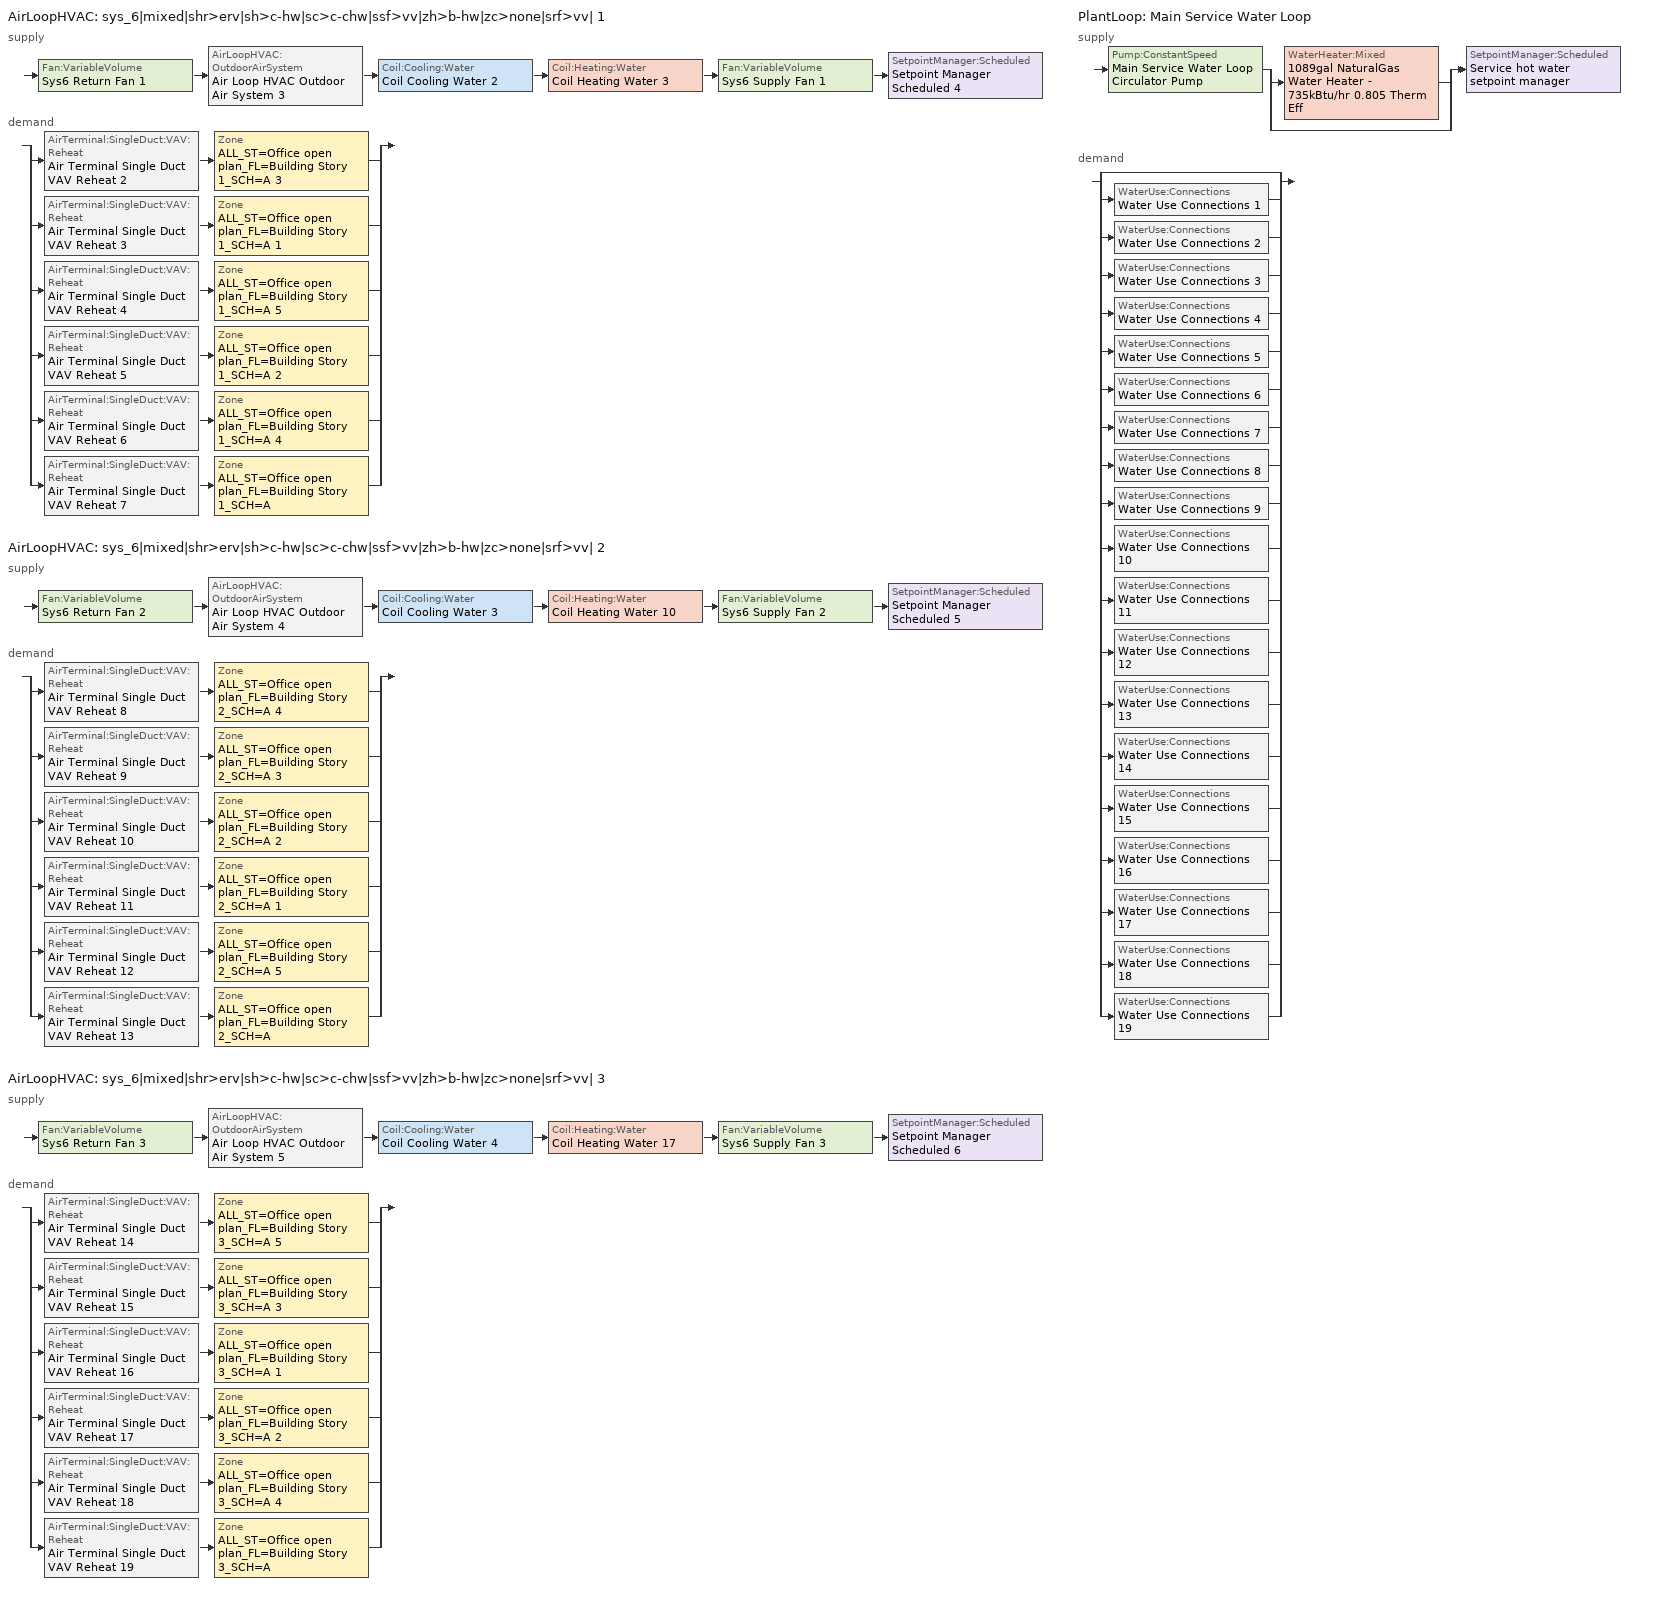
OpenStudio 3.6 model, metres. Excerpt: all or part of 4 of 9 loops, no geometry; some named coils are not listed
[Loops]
AirLoopHVAC 'sys_6|mixed|shr>erv|sh>c-hw|sc>c-chw|ssf>vv|zh>b-hw|zc>none|srf>vv| 1'
 supply: Fan:VariableVolume 'Sys6 Return Fan 1' > AirLoopHVAC:OutdoorAirSystem 'Air Loop HVAC Outdoor Air System 3' > Coil:Cooling:Water 'Coil Cooling Water 2' > Coil:Heating:Water 'Coil Heating Water 3' > Fan:VariableVolume 'Sys6 Supply Fan 1' > SetpointManager:Scheduled 'Setpoint Manager Scheduled 4'
 demand: split
  | AirTerminal:SingleDuct:VAV:Reheat 'Air Terminal Single Duct VAV Reheat 2' > Zone 'ALL_ST=Office open plan_FL=Building Story 1_SCH=A 3'
  | AirTerminal:SingleDuct:VAV:Reheat 'Air Terminal Single Duct VAV Reheat 3' > Zone 'ALL_ST=Office open plan_FL=Building Story 1_SCH=A 1'
  | AirTerminal:SingleDuct:VAV:Reheat 'Air Terminal Single Duct VAV Reheat 4' > Zone 'ALL_ST=Office open plan_FL=Building Story 1_SCH=A 5'
  | AirTerminal:SingleDuct:VAV:Reheat 'Air Terminal Single Duct VAV Reheat 5' > Zone 'ALL_ST=Office open plan_FL=Building Story 1_SCH=A 2'
  | AirTerminal:SingleDuct:VAV:Reheat 'Air Terminal Single Duct VAV Reheat 6' > Zone 'ALL_ST=Office open plan_FL=Building Story 1_SCH=A 4'
  | AirTerminal:SingleDuct:VAV:Reheat 'Air Terminal Single Duct VAV Reheat 7' > Zone 'ALL_ST=Office open plan_FL=Building Story 1_SCH=A'
AirLoopHVAC 'sys_6|mixed|shr>erv|sh>c-hw|sc>c-chw|ssf>vv|zh>b-hw|zc>none|srf>vv| 2'
 supply: Fan:VariableVolume 'Sys6 Return Fan 2' > AirLoopHVAC:OutdoorAirSystem 'Air Loop HVAC Outdoor Air System 4' > Coil:Cooling:Water 'Coil Cooling Water 3' > Coil:Heating:Water 'Coil Heating Water 10' > Fan:VariableVolume 'Sys6 Supply Fan 2' > SetpointManager:Scheduled 'Setpoint Manager Scheduled 5'
 demand: split
  | AirTerminal:SingleDuct:VAV:Reheat 'Air Terminal Single Duct VAV Reheat 8' > Zone 'ALL_ST=Office open plan_FL=Building Story 2_SCH=A 4'
  | AirTerminal:SingleDuct:VAV:Reheat 'Air Terminal Single Duct VAV Reheat 9' > Zone 'ALL_ST=Office open plan_FL=Building Story 2_SCH=A 3'
  | AirTerminal:SingleDuct:VAV:Reheat 'Air Terminal Single Duct VAV Reheat 10' > Zone 'ALL_ST=Office open plan_FL=Building Story 2_SCH=A 2'
  | AirTerminal:SingleDuct:VAV:Reheat 'Air Terminal Single Duct VAV Reheat 11' > Zone 'ALL_ST=Office open plan_FL=Building Story 2_SCH=A 1'
  | AirTerminal:SingleDuct:VAV:Reheat 'Air Terminal Single Duct VAV Reheat 12' > Zone 'ALL_ST=Office open plan_FL=Building Story 2_SCH=A 5'
  | AirTerminal:SingleDuct:VAV:Reheat 'Air Terminal Single Duct VAV Reheat 13' > Zone 'ALL_ST=Office open plan_FL=Building Story 2_SCH=A'
AirLoopHVAC 'sys_6|mixed|shr>erv|sh>c-hw|sc>c-chw|ssf>vv|zh>b-hw|zc>none|srf>vv| 3'
 supply: Fan:VariableVolume 'Sys6 Return Fan 3' > AirLoopHVAC:OutdoorAirSystem 'Air Loop HVAC Outdoor Air System 5' > Coil:Cooling:Water 'Coil Cooling Water 4' > Coil:Heating:Water 'Coil Heating Water 17' > Fan:VariableVolume 'Sys6 Supply Fan 3' > SetpointManager:Scheduled 'Setpoint Manager Scheduled 6'
 demand: split
  | AirTerminal:SingleDuct:VAV:Reheat 'Air Terminal Single Duct VAV Reheat 14' > Zone 'ALL_ST=Office open plan_FL=Building Story 3_SCH=A 5'
  | AirTerminal:SingleDuct:VAV:Reheat 'Air Terminal Single Duct VAV Reheat 15' > Zone 'ALL_ST=Office open plan_FL=Building Story 3_SCH=A 3'
  | AirTerminal:SingleDuct:VAV:Reheat 'Air Terminal Single Duct VAV Reheat 16' > Zone 'ALL_ST=Office open plan_FL=Building Story 3_SCH=A 1'
  | AirTerminal:SingleDuct:VAV:Reheat 'Air Terminal Single Duct VAV Reheat 17' > Zone 'ALL_ST=Office open plan_FL=Building Story 3_SCH=A 2'
  | AirTerminal:SingleDuct:VAV:Reheat 'Air Terminal Single Duct VAV Reheat 18' > Zone 'ALL_ST=Office open plan_FL=Building Story 3_SCH=A 4'
  | AirTerminal:SingleDuct:VAV:Reheat 'Air Terminal Single Duct VAV Reheat 19' > Zone 'ALL_ST=Office open plan_FL=Building Story 3_SCH=A'
PlantLoop 'Main Service Water Loop'
 supply: Pump:ConstantSpeed 'Main Service Water Loop Circulator Pump' > split
  | WaterHeater:Mixed '1089gal NaturalGas Water Heater - 735kBtu/hr 0.805 Therm Eff'
  | bypass
  join > SetpointManager:Scheduled 'Service hot water setpoint manager'
 demand: split
  | bypass
  | WaterUse:Connections 'Water Use Connections 1'
  | WaterUse:Connections 'Water Use Connections 2'
  | WaterUse:Connections 'Water Use Connections 3'
  | WaterUse:Connections 'Water Use Connections 4'
  | WaterUse:Connections 'Water Use Connections 5'
  | WaterUse:Connections 'Water Use Connections 6'
  | WaterUse:Connections 'Water Use Connections 7'
  | WaterUse:Connections 'Water Use Connections 8'
  | WaterUse:Connections 'Water Use Connections 9'
  | WaterUse:Connections 'Water Use Connections 10'
  | WaterUse:Connections 'Water Use Connections 11'
  | WaterUse:Connections 'Water Use Connections 12'
  | WaterUse:Connections 'Water Use Connections 13'
  | WaterUse:Connections 'Water Use Connections 14'
  | WaterUse:Connections 'Water Use Connections 15'
  | WaterUse:Connections 'Water Use Connections 16'
  | WaterUse:Connections 'Water Use Connections 17'
  | WaterUse:Connections 'Water Use Connections 18'
  | WaterUse:Connections 'Water Use Connections 19'
[Sizing:Zone] Zone Cooling Design Supply Air Temperature Input Method=TemperatureDifference; Zone Cooling Design Supply Air Temperature {C}=14; Zone Cooling Design Supply Air Temperature Difference {deltaC}=11; Zone Heating Design Supply Air Temperature Input Method=TemperatureDifference; Zone Heating Design Supply Air Temperature {C}=40; Zone Heating Design Supply Air Temperature Difference {deltaC}=21; Zone Cooling Design Supply Air Humidity Ratio {kg-H2O/kg-air}=0.0085; Zone Heating Design Supply Air Humidity Ratio {kg-H2O/kg-air}=0.008; Zone Heating Sizing Factor=1.3; Zone Cooling Sizing Factor=1.1; Cooling Design Air Flow Method=DesignDay; Heating Design Air Flow Method=DesignDay; Account for Dedicated Outdoor Air System=No; Dedicated Outdoor Air System Control Strategy=NeutralSupplyAir; Dedicated Outdoor Air Low Setpoint Temperature for Design {C}=autosize; Dedicated Outdoor Air High Setpoint Temperature for Design {C}=autosize; Zone Load Sizing Method=Sensible Load Only No Latent Load; Zone Latent Cooling Design Supply Air Humidity Ratio Input Method=HumidityRatioDifference; Zone Cooling Design Supply Air Humidity Ratio Difference {kgWater/kgDryAir}=0.005; Zone Latent Heating Design Supply Air Humidity Ratio Input Method=HumidityRatioDifference; Zone Humidification Design Supply Air Humidity Ratio Difference {kgWater/kgDryAir}=0.005
ALL_ST=Office open plan_FL=Building Story 1_SCH=A; ALL_ST=Office open plan_FL=Building Story 3_SCH=A; ALL_ST=Office open plan_FL=Building Story 2_SCH=A; ALL_ST=Office open plan_FL=Building Story 3_SCH=A 1; ALL_ST=Office open plan_FL=Building Story 1_SCH=A 1; ALL_ST=Office open plan_FL=Building Story 1_SCH=A 2; ALL_ST=Office open plan_FL=Building Story 3_SCH=A 2; ALL_ST=Office open plan_FL=Building Story 2_SCH=A 1; ALL_ST=Office open plan_FL=Building Story 3_SCH=A 3; ALL_ST=Office open plan_FL=Building Story 2_SCH=A 2; ALL_ST=Office open plan_FL=Building Story 1_SCH=A 3; ALL_ST=Office open plan_FL=Building Story 3_SCH=A 4; ALL_ST=Office open plan_FL=Building Story 2_SCH=A 3; ALL_ST=Office open plan_FL=Building Story 3_SCH=A 5; ALL_ST=Office open plan_FL=Building Story 2_SCH=A 4; ALL_ST=Office open plan_FL=Building Story 1_SCH=A 4; ALL_ST=Office open plan_FL=Building Story 2_SCH=A 5; ALL_ST=Office open plan_FL=Building Story 1_SCH=A 5
[Zone equipment]
ALL_ST=Office open plan_FL=Building Story 1_SCH=A: Zone HVAC Baseboard Convective Water 8, Air Terminal Single Duct VAV Reheat 7
ALL_ST=Office open plan_FL=Building Story 3_SCH=A: Zone HVAC Baseboard Convective Water 20, Air Terminal Single Duct VAV Reheat 19
ALL_ST=Office open plan_FL=Building Story 2_SCH=A: Zone HVAC Baseboard Convective Water 14, Air Terminal Single Duct VAV Reheat 13
ALL_ST=Office open plan_FL=Building Story 3_SCH=A 1: Zone HVAC Baseboard Convective Water 17, Air Terminal Single Duct VAV Reheat 16
ALL_ST=Office open plan_FL=Building Story 1_SCH=A 1: Zone HVAC Baseboard Convective Water 4, Air Terminal Single Duct VAV Reheat 3
ALL_ST=Office open plan_FL=Building Story 1_SCH=A 2: Zone HVAC Baseboard Convective Water 6, Air Terminal Single Duct VAV Reheat 5
ALL_ST=Office open plan_FL=Building Story 3_SCH=A 2: Zone HVAC Baseboard Convective Water 18, Air Terminal Single Duct VAV Reheat 17
ALL_ST=Office open plan_FL=Building Story 2_SCH=A 1: Zone HVAC Baseboard Convective Water 12, Air Terminal Single Duct VAV Reheat 11
ALL_ST=Office open plan_FL=Building Story 3_SCH=A 3: Zone HVAC Baseboard Convective Water 16, Air Terminal Single Duct VAV Reheat 15
ALL_ST=Office open plan_FL=Building Story 2_SCH=A 2: Zone HVAC Baseboard Convective Water 11, Air Terminal Single Duct VAV Reheat 10
ALL_ST=Office open plan_FL=Building Story 1_SCH=A 3: Zone HVAC Baseboard Convective Water 3, Air Terminal Single Duct VAV Reheat 2
ALL_ST=Office open plan_FL=Building Story 3_SCH=A 4: Zone HVAC Baseboard Convective Water 19, Air Terminal Single Duct VAV Reheat 18
ALL_ST=Office open plan_FL=Building Story 2_SCH=A 3: Zone HVAC Baseboard Convective Water 10, Air Terminal Single Duct VAV Reheat 9
ALL_ST=Office open plan_FL=Building Story 3_SCH=A 5: Zone HVAC Baseboard Convective Water 15, Air Terminal Single Duct VAV Reheat 14
ALL_ST=Office open plan_FL=Building Story 2_SCH=A 4: Zone HVAC Baseboard Convective Water 9, Air Terminal Single Duct VAV Reheat 8
ALL_ST=Office open plan_FL=Building Story 1_SCH=A 4: Zone HVAC Baseboard Convective Water 7, Air Terminal Single Duct VAV Reheat 6
ALL_ST=Office open plan_FL=Building Story 2_SCH=A 5: Zone HVAC Baseboard Convective Water 13, Air Terminal Single Duct VAV Reheat 12
ALL_ST=Office open plan_FL=Building Story 1_SCH=A 5: Zone HVAC Baseboard Convective Water 5, Air Terminal Single Duct VAV Reheat 4
[PlantLoop]
Main Service Water Loop: Glycol Concentration=0; Maximum Loop Temperature {C}=60; Minimum Loop Temperature {C}=10; Plant Loop Volume {m3}=Autocalculate; Load Distribution Scheme=Optimal
[Sizing:Plant]
Main Service Water Loop: Loop Type=Heating; Design Loop Exit Temperature {C}=60; Loop Design Temperature Difference {deltaC}=5; Sizing Option=NonCoincident; Zone Timesteps in Averaging Window=1; Coincident Sizing Factor Mode=None
[AirLoopHVAC] Design Supply Air Flow Rate {m3/s}=autosize; Design Return Air Flow Fraction of Supply Air Flow=1
Name | Availability Schedule
sys_6|mixed|shr>erv|sh>c-hw|sc>c-chw|ssf>vv|zh>b-hw|zc>none|srf>vv| 1 | sys_6|mixed|shr>none|sh>c-hw|sc>c-chw|ssf>vv|zh>b-hw|zc>none|srf>vv| 1 Occ Sch
sys_6|mixed|shr>erv|sh>c-hw|sc>c-chw|ssf>vv|zh>b-hw|zc>none|srf>vv| 2 | sys_6|mixed|shr>none|sh>c-hw|sc>c-chw|ssf>vv|zh>b-hw|zc>none|srf>vv| 2 Occ Sch
sys_6|mixed|shr>erv|sh>c-hw|sc>c-chw|ssf>vv|zh>b-hw|zc>none|srf>vv| 3 | sys_6|mixed|shr>none|sh>c-hw|sc>c-chw|ssf>vv|zh>b-hw|zc>none|srf>vv| 3 Occ Sch
[Sizing:System] Design Outdoor Air Flow Rate {m3/s}=Autosize; Central Heating Maximum System Air Flow Ratio=0.3; Preheat Design Temperature {C}=7; Preheat Design Humidity Ratio {kg-H2O/kg-Air}=0.008; Precool Design Temperature {C}=12.8; Precool Design Humidity Ratio {kg-H2O/kg-Air}=0.008; Central Cooling Design Supply Air Temperature {C}=13; Central Heating Design Supply Air Temperature {C}=13.1; 100% Outdoor Air in Cooling=No; 100% Outdoor Air in Heating=No; Central Cooling Design Supply Air Humidity Ratio {kg-H2O/kg-Air}=0.0085; Zone Maximum Outdoor Air Fraction=1; Cooling Supply Air Flow Rate Per Floor Area {m3/s-m2}=0.00996765; Cooling Fraction of Autosized Cooling Supply Air Flow Rate=1; Cooling Supply Air Flow Rate Per Unit Cooling Capacity {m3/s-W}=3.94755e-05; Heating Supply Air Flow Rate Per Floor Area {m3/s-m2}=0.00996765; Heating Fraction of Autosized Heating Supply Air Flow Rate=1; Heating Fraction of Autosized Cooling Supply Air Flow Rate=1; Heating Supply Air Flow Rate Per Unit Heating Capacity {m3/s-W}=3.15882e-05; Cooling Design Capacity Method=CoolingDesignCapacity; Cooling Design Capacity {W}=autosize; Cooling Design Capacity Per Floor Area {W/m2}=234.7; Fraction of Autosized Cooling Design Capacity=1; Heating Design Capacity Method=HeatingDesignCapacity; Heating Design Capacity {W}=autosize; Heating Design Capacity Per Floor Area {W/m2}=157; Fraction of Autosized Heating Design Capacity=1; Central Cooling Capacity Control Method=OnOff; Occupant Diversity=autosize
sys_6|mixed|shr>erv|sh>c-hw|sc>c-chw|ssf>vv|zh>b-hw|zc>none|srf>vv| 1; sys_6|mixed|shr>erv|sh>c-hw|sc>c-chw|ssf>vv|zh>b-hw|zc>none|srf>vv| 2; sys_6|mixed|shr>erv|sh>c-hw|sc>c-chw|ssf>vv|zh>b-hw|zc>none|srf>vv| 3
[Controller:OutdoorAir] Minimum Outdoor Air Flow Rate {m3/s}=autosize; Maximum Outdoor Air Flow Rate {m3/s}=Autosize; Economizer Control Type=DifferentialEnthalpy; Economizer Control Action Type=ModulateFlow; Lockout Type=NoLockout; Minimum Limit Type=FixedMinimum; High Humidity Control=No; Heat Recovery Bypass Control Type=BypassWhenOAFlowGreaterThanMinimum
Name | Minimum Outdoor Air Schedule | Controller Mechanical Ventilation
Controller Outdoor Air 3 | sys_6|mixed|shr>none|sh>c-hw|sc>c-chw|ssf>vv|zh>b-hw|zc>none|srf>vv| 1 Occ Sch | Controller Mechanical Ventilation 3
Controller Outdoor Air 4 | sys_6|mixed|shr>none|sh>c-hw|sc>c-chw|ssf>vv|zh>b-hw|zc>none|srf>vv| 2 Occ Sch | Controller Mechanical Ventilation 4
Controller Outdoor Air 5 | sys_6|mixed|shr>none|sh>c-hw|sc>c-chw|ssf>vv|zh>b-hw|zc>none|srf>vv| 3 Occ Sch | Controller Mechanical Ventilation 5
[Controller:MechanicalVentilation] Availability Schedule=Always On Discrete; System Outdoor Air Method=ZoneSum
Controller Mechanical Ventilation 3; Controller Mechanical Ventilation 4; Controller Mechanical Ventilation 5
[AirLoopHVAC:OutdoorAirSystem]
Name | Controller
Air Loop HVAC Outdoor Air System 3 | Controller Outdoor Air 3
Air Loop HVAC Outdoor Air System 4 | Controller Outdoor Air 4
Air Loop HVAC Outdoor Air System 5 | Controller Outdoor Air 5
[SetpointManager:Scheduled] Control Variable=Temperature
Name | Schedule | Setpoint Node or NodeList
Setpoint Manager Scheduled 4 | Supply Air Temp 1 | sys_6|mixed|shr>erv|sh>c-hw|sc>c-chw|ssf>vv|zh>b-hw|zc>none|srf>vv| 1 Supply Outlet Node
Setpoint Manager Scheduled 5 | Supply Air Temp 2 | sys_6|mixed|shr>erv|sh>c-hw|sc>c-chw|ssf>vv|zh>b-hw|zc>none|srf>vv| 2 Supply Outlet Node
Setpoint Manager Scheduled 6 | Supply Air Temp 3 | sys_6|mixed|shr>erv|sh>c-hw|sc>c-chw|ssf>vv|zh>b-hw|zc>none|srf>vv| 3 Supply Outlet Node
Service hot water setpoint manager | Service Water Loop Temp - 140F | Main Service Water Loop Supply Outlet Node
[Fan:VariableVolume] Availability Schedule=Always On Discrete; Maximum Flow Rate {m3/s}=Autosize; Fan Power Minimum Flow Rate Input Method=Fraction; Fan Power Minimum Air Flow Rate {m3/s}=0; Motor In Airstream Fraction=1; Fan Power Coefficient 5=0
Name | Fan Total Efficiency | Pressure Rise {Pa} | Fan Power Minimum Flow Fraction | Motor Efficiency | Fan Power Coefficient 1 | Fan Power Coefficient 2 | Fan Power Coefficient 3 | Fan Power Coefficient 4
Sys6 Supply Fan 1; Sys6 Supply Fan 3 | 0.549965 | 1000 | 0.5 | 0.8461 | -4.1457 | 16.803 | -19.471 | 7.8488
Sys6 Return Fan 1; Sys6 Return Fan 3 | 0.299975 | 250 | 0.68 | 0.4615 | -2.4176 | 9.5874 | -11.559 | 5.4009
Sys6 Supply Fan 2 | 0.549965 | 1000 | 0.22 | 0.8461 | -0.3477 | 4.0976 | -5.0024 | 2.268
Sys6 Return Fan 2 | 0.299975 | 250 | 0.22 | 0.4615 | -0.3477 | 4.0976 | -5.0024 | 2.268
[AirTerminal:SingleDuct:VAV:Reheat] Availability Schedule=Always On Discrete; Maximum Air Flow Rate {m3/s}=AutoSize; Zone Minimum Air Flow Input Method=Constant; Constant Minimum Air Flow Fraction=0.3; Maximum Hot Water or Steam Flow Rate {m3/s}=AutoSize; Minimum Hot Water or Steam Flow Rate {m3/s}=0; Convergence Tolerance=0.001; Damper Heating Action=Normal; Maximum Flow per Zone Floor Area During Reheat {m3/s-m2}=AutoSize; Maximum Flow Fraction During Reheat=0.5; Maximum Reheat Air Temperature {C}=43; Control For Outdoor Air=No
Name | Fixed Minimum Air Flow Rate {m3/s} | Reheat Coil
Air Terminal Single Duct VAV Reheat 2 | 4.99224 | Coil Heating Water 4
Air Terminal Single Duct VAV Reheat 3 | 0.0724055 | Coil Heating Water 5
Air Terminal Single Duct VAV Reheat 4 | 0.626839 | Coil Heating Water 6
Air Terminal Single Duct VAV Reheat 5 | 0.40395 | Coil Heating Water 7
Air Terminal Single Duct VAV Reheat 6 | 0.626826 | Coil Heating Water 8
Air Terminal Single Duct VAV Reheat 7 | 0.40395 | Coil Heating Water 9
Air Terminal Single Duct VAV Reheat 8 | 4.99224 | Coil Heating Water 11
Air Terminal Single Duct VAV Reheat 9 | 0.0724055 | Coil Heating Water 12
Air Terminal Single Duct VAV Reheat 10 | 0.626839 | Coil Heating Water 13
Air Terminal Single Duct VAV Reheat 11 | 0.40395 | Coil Heating Water 14
Air Terminal Single Duct VAV Reheat 12 | 0.626826 | Coil Heating Water 15
Air Terminal Single Duct VAV Reheat 13 | 0.40395 | Coil Heating Water 16
Air Terminal Single Duct VAV Reheat 14 | 4.99224 | Coil Heating Water 18
Air Terminal Single Duct VAV Reheat 15 | 0.0724055 | Coil Heating Water 19
Air Terminal Single Duct VAV Reheat 16 | 0.626839 | Coil Heating Water 20
Air Terminal Single Duct VAV Reheat 17 | 0.40395 | Coil Heating Water 21
Air Terminal Single Duct VAV Reheat 18 | 0.626826 | Coil Heating Water 22
Air Terminal Single Duct VAV Reheat 19 | 0.40395 | Coil Heating Water 23
[Pump:ConstantSpeed]
Main Service Water Loop Circulator Pump: Rated Flow Rate {m3/s}=autosize; Rated Pump Head {Pa}=2.15312e+06; Rated Power Consumption {W}=autosize; Motor Efficiency=0.895; Fraction of Motor Inefficiencies to Fluid Stream=0; Pump Control Type=Intermittent; Design Power Sizing Method=PowerPerFlowPerPressure; Design Electric Power per Unit Flow Rate {W/(m3/s)}=348701.1; Design Shaft Power per Unit Flow Rate per Unit Head {W-s/m3-Pa}=1.28205
[WaterHeater:Mixed]
1089gal NaturalGas Water Heater - 735kBtu/hr 0.805 Therm Eff: Tank Volume {m3}=4.12099; Setpoint Temperature Schedule=Service Water Loop Temp - 140F; Deadband Temperature Difference {deltaC}=2; Maximum Temperature Limit {C}=60; Heater Control Type=Cycle; Heater Maximum Capacity {W}=215321; Heater Fuel Type=NaturalGas; Heater Thermal Efficiency=0.804952; Part Load Factor Curve=SWH-EFFFPLR-NECB2011; Off Cycle Parasitic Fuel Consumption Rate {W}=249.012; Off Cycle Parasitic Fuel Type=NaturalGas; Off Cycle Parasitic Heat Fraction to Tank=0.8; On Cycle Parasitic Fuel Consumption Rate {W}=249.012; On Cycle Parasitic Fuel Type=NaturalGas; On Cycle Parasitic Heat Fraction to Tank=0; Ambient Temperature Indicator=Schedule; Ambient Temperature Schedule=Water Heater Ambient Temp Schedule - 70.0f; Off Cycle Loss Coefficient to Ambient Temperature {W/K}=27.4182; On Cycle Loss Coefficient to Ambient Temperature {W/K}=27.4182; Use Side Effectiveness=1; Source Side Effectiveness=1; Use Side Design Flow Rate {m3/s}=autosize; Source Side Design Flow Rate {m3/s}=autosize; Indirect Water Heating Recovery Time {hr}=1.5; Source Side Flow Control Mode=IndirectHeatPrimarySetpoint
[WaterHeater:Sizing]
1089gal NaturalGas Water Heater - 735kBtu/hr 0.805 Therm Eff: Design Mode=PeakDraw; Time Storage Can Meet Peak Draw {hr}=0.538503; Time for Tank Recovery {hr}=0; Nominal Tank Volume for Autosizing Plant Connections {m3}=1
[WaterUse:Connections] Drain Water Heat Exchanger Type=None; Drain Water Heat Exchanger Destination=Plant
Name | Water Use Equipment Name 1
Water Use Connections 1 | Core_bottom Service Water Use 0.95gal/min
Water Use Connections 2 | Core_mid Service Water Use 0.95gal/min
Water Use Connections 3 | Core_top Service Water Use 0.95gal/min
Water Use Connections 4 | Datacenter_basement_zn_6 Service Water Use 0.3gal/min
Water Use Connections 5 | Datacenter_bot_zn_6 Service Water Use 0.01gal/min
Water Use Connections 6 | Datacenter_mid_zn_6 Service Water Use 0.01gal/min
Water Use Connections 7 | Datacenter_top_zn_6 Service Water Use 0.01gal/min
Water Use Connections 8 | Perimeter_bot_zn_1 Service Water Use 0.12gal/min
Water Use Connections 9 | Perimeter_bot_zn_2 Service Water Use 0.08gal/min
Water Use Connections 10 | Perimeter_bot_zn_3 Service Water Use 0.12gal/min
Water Use Connections 11 | Perimeter_bot_zn_4 Service Water Use 0.08gal/min
Water Use Connections 12 | Perimeter_mid_zn_1 Service Water Use 0.12gal/min
Water Use Connections 13 | Perimeter_mid_zn_2 Service Water Use 0.08gal/min
Water Use Connections 14 | Perimeter_mid_zn_3 Service Water Use 0.12gal/min
Water Use Connections 15 | Perimeter_mid_zn_4 Service Water Use 0.08gal/min
Water Use Connections 16 | Perimeter_top_zn_1 Service Water Use 0.12gal/min
Water Use Connections 17 | Perimeter_top_zn_2 Service Water Use 0.08gal/min
Water Use Connections 18 | Perimeter_top_zn_3 Service Water Use 0.12gal/min
Water Use Connections 19 | Perimeter_top_zn_4 Service Water Use 0.08gal/min
[WaterUse:Equipment:Definition]
Name | Peak Flow Rate {m3/s} | Target Temperature Schedule | Sensible Fraction Schedule | Latent Fraction Schedule
Core_bottom Service Water Use Def 0.95gal/min | 5.96587e-05 | Schedule Ruleset 5 | Schedule Ruleset 3 | Schedule Ruleset 4
Core_mid Service Water Use Def 0.95gal/min | 5.96587e-05 | Schedule Ruleset 8 | Schedule Ruleset 6 | Schedule Ruleset 7
Core_top Service Water Use Def 0.95gal/min | 5.96587e-05 | Schedule Ruleset 11 | Schedule Ruleset 9 | Schedule Ruleset 10
Datacenter_basement_zn_6 Service Water Use Def 0.3gal/min | 1.87304e-05 | Schedule Ruleset 14 | Schedule Ruleset 12 | Schedule Ruleset 13
Datacenter_bot_zn_6 Service Water Use Def 0.01gal/min | 8.65266e-07 | Schedule Ruleset 17 | Schedule Ruleset 15 | Schedule Ruleset 16
Datacenter_mid_zn_6 Service Water Use Def 0.01gal/min | 8.65266e-07 | Schedule Ruleset 20 | Schedule Ruleset 18 | Schedule Ruleset 19
Datacenter_top_zn_6 Service Water Use Def 0.01gal/min | 8.65266e-07 | Schedule Ruleset 23 | Schedule Ruleset 21 | Schedule Ruleset 22
Perimeter_bot_zn_1 Service Water Use Def 0.12gal/min | 7.4909e-06 | Schedule Ruleset 26 | Schedule Ruleset 24 | Schedule Ruleset 25
Perimeter_bot_zn_2 Service Water Use Def 0.08gal/min | 4.82732e-06 | Schedule Ruleset 29 | Schedule Ruleset 27 | Schedule Ruleset 28
Perimeter_bot_zn_3 Service Water Use Def 0.12gal/min | 7.49074e-06 | Schedule Ruleset 32 | Schedule Ruleset 30 | Schedule Ruleset 31
Perimeter_bot_zn_4 Service Water Use Def 0.08gal/min | 4.82732e-06 | Schedule Ruleset 35 | Schedule Ruleset 33 | Schedule Ruleset 34
Perimeter_mid_zn_1 Service Water Use Def 0.12gal/min | 7.4909e-06 | Schedule Ruleset 38 | Schedule Ruleset 36 | Schedule Ruleset 37
Perimeter_mid_zn_2 Service Water Use Def 0.08gal/min | 4.82732e-06 | Schedule Ruleset 41 | Schedule Ruleset 39 | Schedule Ruleset 40
Perimeter_mid_zn_3 Service Water Use Def 0.12gal/min | 7.49074e-06 | Schedule Ruleset 44 | Schedule Ruleset 42 | Schedule Ruleset 43
Perimeter_mid_zn_4 Service Water Use Def 0.08gal/min | 4.82732e-06 | Schedule Ruleset 47 | Schedule Ruleset 45 | Schedule Ruleset 46
Perimeter_top_zn_1 Service Water Use Def 0.12gal/min | 7.4909e-06 | Schedule Ruleset 50 | Schedule Ruleset 48 | Schedule Ruleset 49
Perimeter_top_zn_2 Service Water Use Def 0.08gal/min | 4.82732e-06 | Schedule Ruleset 53 | Schedule Ruleset 51 | Schedule Ruleset 52
Perimeter_top_zn_3 Service Water Use Def 0.12gal/min | 7.49074e-06 | Schedule Ruleset 56 | Schedule Ruleset 54 | Schedule Ruleset 55
Perimeter_top_zn_4 Service Water Use Def 0.08gal/min | 4.82732e-06 | Schedule Ruleset 59 | Schedule Ruleset 57 | Schedule Ruleset 58
[WaterUse:Equipment] Flow Rate Fraction Schedule=NECB-A-Service Water Heating
Name | Water Use Equipment Definition | Space
Core_bottom Service Water Use 0.95gal/min | Core_bottom Service Water Use Def 0.95gal/min | Core_bottom
Core_mid Service Water Use 0.95gal/min | Core_mid Service Water Use Def 0.95gal/min | Core_mid
Core_top Service Water Use 0.95gal/min | Core_top Service Water Use Def 0.95gal/min | Core_top
Datacenter_basement_zn_6 Service Water Use 0.3gal/min | Datacenter_basement_zn_6 Service Water Use Def 0.3gal/min | DataCenter_basement_ZN_6
Datacenter_bot_zn_6 Service Water Use 0.01gal/min | Datacenter_bot_zn_6 Service Water Use Def 0.01gal/min | DataCenter_bot_ZN_6
Datacenter_mid_zn_6 Service Water Use 0.01gal/min | Datacenter_mid_zn_6 Service Water Use Def 0.01gal/min | DataCenter_mid_ZN_6
Datacenter_top_zn_6 Service Water Use 0.01gal/min | Datacenter_top_zn_6 Service Water Use Def 0.01gal/min | DataCenter_top_ZN_6
Perimeter_bot_zn_1 Service Water Use 0.12gal/min | Perimeter_bot_zn_1 Service Water Use Def 0.12gal/min | Perimeter_bot_ZN_1
Perimeter_bot_zn_2 Service Water Use 0.08gal/min | Perimeter_bot_zn_2 Service Water Use Def 0.08gal/min | Perimeter_bot_ZN_2
Perimeter_bot_zn_3 Service Water Use 0.12gal/min | Perimeter_bot_zn_3 Service Water Use Def 0.12gal/min | Perimeter_bot_ZN_3
Perimeter_bot_zn_4 Service Water Use 0.08gal/min | Perimeter_bot_zn_4 Service Water Use Def 0.08gal/min | Perimeter_bot_ZN_4
Perimeter_mid_zn_1 Service Water Use 0.12gal/min | Perimeter_mid_zn_1 Service Water Use Def 0.12gal/min | Perimeter_mid_ZN_1
Perimeter_mid_zn_2 Service Water Use 0.08gal/min | Perimeter_mid_zn_2 Service Water Use Def 0.08gal/min | Perimeter_mid_ZN_2
Perimeter_mid_zn_3 Service Water Use 0.12gal/min | Perimeter_mid_zn_3 Service Water Use Def 0.12gal/min | Perimeter_mid_ZN_3
Perimeter_mid_zn_4 Service Water Use 0.08gal/min | Perimeter_mid_zn_4 Service Water Use Def 0.08gal/min | Perimeter_mid_ZN_4
Perimeter_top_zn_1 Service Water Use 0.12gal/min | Perimeter_top_zn_1 Service Water Use Def 0.12gal/min | Perimeter_top_ZN_1
Perimeter_top_zn_2 Service Water Use 0.08gal/min | Perimeter_top_zn_2 Service Water Use Def 0.08gal/min | Perimeter_top_ZN_2
Perimeter_top_zn_3 Service Water Use 0.12gal/min | Perimeter_top_zn_3 Service Water Use Def 0.12gal/min | Perimeter_top_ZN_3
Perimeter_top_zn_4 Service Water Use 0.08gal/min | Perimeter_top_zn_4 Service Water Use Def 0.08gal/min | Perimeter_top_ZN_4
[Schedule:Ruleset]
Supply Air Temp 1: Default Day Schedule=Supply Air Temp Default 1
Supply Air Temp 2: Default Day Schedule=Supply Air Temp Default 2
Supply Air Temp 3: Default Day Schedule=Supply Air Temp Default 3
Service Water Loop Temp - 140F: Default Day Schedule=Service Water Loop Temp - 140F Default
Water Heater Ambient Temp Schedule - 70.0f: Default Day Schedule=Water Heater Ambient Temp Schedule - 70.0f Default
Schedule Ruleset 3: Default Day Schedule=Schedule Day 7
Schedule Ruleset 4: Default Day Schedule=Schedule Day 8
Schedule Ruleset 5: Default Day Schedule=Schedule Day 9
NECB-A-Service Water Heating: Default Day Schedule=NECB-A-Service Water Heating Default
Schedule Ruleset 6: Default Day Schedule=Schedule Day 10
Schedule Ruleset 7: Default Day Schedule=Schedule Day 11
Schedule Ruleset 8: Default Day Schedule=Schedule Day 12
Schedule Ruleset 9: Default Day Schedule=Schedule Day 13
Schedule Ruleset 10: Default Day Schedule=Schedule Day 14
Schedule Ruleset 11: Default Day Schedule=Schedule Day 15
Schedule Ruleset 12: Default Day Schedule=Schedule Day 16
Schedule Ruleset 13: Default Day Schedule=Schedule Day 17
Schedule Ruleset 14: Default Day Schedule=Schedule Day 18
Schedule Ruleset 15: Default Day Schedule=Schedule Day 19
Schedule Ruleset 16: Default Day Schedule=Schedule Day 20
Schedule Ruleset 17: Default Day Schedule=Schedule Day 21
Schedule Ruleset 18: Default Day Schedule=Schedule Day 22
Schedule Ruleset 19: Default Day Schedule=Schedule Day 23
Schedule Ruleset 20: Default Day Schedule=Schedule Day 24
Schedule Ruleset 21: Default Day Schedule=Schedule Day 25
Schedule Ruleset 22: Default Day Schedule=Schedule Day 26
Schedule Ruleset 23: Default Day Schedule=Schedule Day 27
Schedule Ruleset 24: Default Day Schedule=Schedule Day 28
Schedule Ruleset 25: Default Day Schedule=Schedule Day 29
Schedule Ruleset 26: Default Day Schedule=Schedule Day 30
Schedule Ruleset 27: Default Day Schedule=Schedule Day 31
Schedule Ruleset 28: Default Day Schedule=Schedule Day 32
Schedule Ruleset 29: Default Day Schedule=Schedule Day 33
Schedule Ruleset 30: Default Day Schedule=Schedule Day 34
Schedule Ruleset 31: Default Day Schedule=Schedule Day 35
Schedule Ruleset 32: Default Day Schedule=Schedule Day 36
Schedule Ruleset 33: Default Day Schedule=Schedule Day 37
Schedule Ruleset 34: Default Day Schedule=Schedule Day 38
Schedule Ruleset 35: Default Day Schedule=Schedule Day 39
Schedule Ruleset 36: Default Day Schedule=Schedule Day 40
Schedule Ruleset 37: Default Day Schedule=Schedule Day 41
Schedule Ruleset 38: Default Day Schedule=Schedule Day 42
Schedule Ruleset 39: Default Day Schedule=Schedule Day 43
Schedule Ruleset 40: Default Day Schedule=Schedule Day 44
Schedule Ruleset 41: Default Day Schedule=Schedule Day 45
Schedule Ruleset 42: Default Day Schedule=Schedule Day 46
Schedule Ruleset 43: Default Day Schedule=Schedule Day 47
Schedule Ruleset 44: Default Day Schedule=Schedule Day 48
Schedule Ruleset 45: Default Day Schedule=Schedule Day 49
Schedule Ruleset 46: Default Day Schedule=Schedule Day 50
Schedule Ruleset 47: Default Day Schedule=Schedule Day 51
Schedule Ruleset 48: Default Day Schedule=Schedule Day 52
Schedule Ruleset 49: Default Day Schedule=Schedule Day 53
Schedule Ruleset 50: Default Day Schedule=Schedule Day 54
Schedule Ruleset 51: Default Day Schedule=Schedule Day 55
Schedule Ruleset 52: Default Day Schedule=Schedule Day 56
Schedule Ruleset 53: Default Day Schedule=Schedule Day 57
Schedule Ruleset 54: Default Day Schedule=Schedule Day 58
Schedule Ruleset 55: Default Day Schedule=Schedule Day 59
Schedule Ruleset 56: Default Day Schedule=Schedule Day 60
Schedule Ruleset 57: Default Day Schedule=Schedule Day 61
Schedule Ruleset 58: Default Day Schedule=Schedule Day 62
Schedule Ruleset 59: Default Day Schedule=Schedule Day 63
sys_6|mixed|shr>none|sh>c-hw|sc>c-chw|ssf>vv|zh>b-hw|zc>none|srf>vv| 1 Occ Sch: Default Day Schedule=sys_6|mixed|shr>none|sh>c-hw|sc>c-chw|ssf>vv|zh>b-hw|zc>none|srf>vv| 1 Occ Sch Default; Summer Design Day Schedule=sys_6|mixed|shr>none|sh>c-hw|sc>c-chw|ssf>vv|zh>b-hw|zc>none|srf>vv| 1 Occ Sch Summer Design Day; Winter Design Day Schedule=sys_6|mixed|shr>none|sh>c-hw|sc>c-chw|ssf>vv|zh>b-hw|zc>none|srf>vv| 1 Occ Sch Winter Design Day
sys_6|mixed|shr>none|sh>c-hw|sc>c-chw|ssf>vv|zh>b-hw|zc>none|srf>vv| 2 Occ Sch: Default Day Schedule=sys_6|mixed|shr>none|sh>c-hw|sc>c-chw|ssf>vv|zh>b-hw|zc>none|srf>vv| 2 Occ Sch Default; Summer Design Day Schedule=sys_6|mixed|shr>none|sh>c-hw|sc>c-chw|ssf>vv|zh>b-hw|zc>none|srf>vv| 2 Occ Sch Summer Design Day; Winter Design Day Schedule=sys_6|mixed|shr>none|sh>c-hw|sc>c-chw|ssf>vv|zh>b-hw|zc>none|srf>vv| 2 Occ Sch Winter Design Day
sys_6|mixed|shr>none|sh>c-hw|sc>c-chw|ssf>vv|zh>b-hw|zc>none|srf>vv| 3 Occ Sch: Default Day Schedule=sys_6|mixed|shr>none|sh>c-hw|sc>c-chw|ssf>vv|zh>b-hw|zc>none|srf>vv| 3 Occ Sch Default; Summer Design Day Schedule=sys_6|mixed|shr>none|sh>c-hw|sc>c-chw|ssf>vv|zh>b-hw|zc>none|srf>vv| 3 Occ Sch Summer Design Day; Winter Design Day Schedule=sys_6|mixed|shr>none|sh>c-hw|sc>c-chw|ssf>vv|zh>b-hw|zc>none|srf>vv| 3 Occ Sch Winter Design Day
[Schedule:Day]
Supply Air Temp Default 1; Supply Air Temp Default 2; Supply Air Temp Default 3: 24, 0, 13
Service Water Loop Temp - 140F Default; Schedule Day 9; Schedule Day 12; Schedule Day 15; Schedule Day 18; Schedule Day 21; Schedule Day 24; Schedule Day 27; Schedule Day 30; Schedule Day 33; Schedule Day 36; Schedule Day 39; Schedule Day 42; Schedule Day 45; Schedule Day 48; Schedule Day 51; Schedule Day 54; Schedule Day 57; Schedule Day 60; Schedule Day 63: 24, 0, 60
Water Heater Ambient Temp Schedule - 70.0f Default: 24, 0, 21.1111
Schedule Day 7; Schedule Day 10; Schedule Day 13; Schedule Day 16; Schedule Day 19; Schedule Day 22; Schedule Day 25; Schedule Day 28; Schedule Day 31; Schedule Day 34; Schedule Day 37; Schedule Day 40; Schedule Day 43; Schedule Day 46; Schedule Day 49; Schedule Day 52; Schedule Day 55; Schedule Day 58; Schedule Day 61: 24, 0, 0.2
Schedule Day 8; NECB-A-Service Water Heating Sat Day; NECB-A-Service Water Heating Sun|Hol Day; Schedule Day 11; Schedule Day 14; Schedule Day 17; Schedule Day 20; Schedule Day 23; Schedule Day 26; Schedule Day 29; Schedule Day 32; Schedule Day 35; Schedule Day 38; Schedule Day 41; Schedule Day 44; Schedule Day 47; Schedule Day 50; Schedule Day 53; Schedule Day 56; Schedule Day 59; Schedule Day 62: 24, 0, 0.05
NECB-A-Service Water Heating Default; NECB-A-Service Water Heating Default|Wkdy Day: 7, 0, 0.05, 8, 0, 0.1, 10, 0, 0.5, 16, 0, 0.9, 17, 0, 0.7, 18, 0, 0.5, 19, 0, 0.3, 22, 0, 0.2, 24, 0, 0.05
sys_6|mixed|shr>none|sh>c-hw|sc>c-chw|ssf>vv|zh>b-hw|zc>none|srf>vv| 1 Occ Sch Default; sys_6|mixed|shr>none|sh>c-hw|sc>c-chw|ssf>vv|zh>b-hw|zc>none|srf>vv| 2 Occ Sch Default; sys_6|mixed|shr>none|sh>c-hw|sc>c-chw|ssf>vv|zh>b-hw|zc>none|srf>vv| 3 Occ Sch Default: 8, 0, 0, 19, 0, 1, 24, 0, 0
sys_6|mixed|shr>none|sh>c-hw|sc>c-chw|ssf>vv|zh>b-hw|zc>none|srf>vv| 1 Occ Sch Winter Design Day; sys_6|mixed|shr>none|sh>c-hw|sc>c-chw|ssf>vv|zh>b-hw|zc>none|srf>vv| 1 Occ Sch Summer Design Day; sys_6|mixed|shr>none|sh>c-hw|sc>c-chw|ssf>vv|zh>b-hw|zc>none|srf>vv| 2 Occ Sch Winter Design Day; sys_6|mixed|shr>none|sh>c-hw|sc>c-chw|ssf>vv|zh>b-hw|zc>none|srf>vv| 2 Occ Sch Summer Design Day; sys_6|mixed|shr>none|sh>c-hw|sc>c-chw|ssf>vv|zh>b-hw|zc>none|srf>vv| 3 Occ Sch Winter Design Day; sys_6|mixed|shr>none|sh>c-hw|sc>c-chw|ssf>vv|zh>b-hw|zc>none|srf>vv| 3 Occ Sch Summer Design Day: 24, 0, 1
sys_6|mixed|shr>none|sh>c-hw|sc>c-chw|ssf>vv|zh>b-hw|zc>none|srf>vv| 1 Occ Sch Sunday; sys_6|mixed|shr>none|sh>c-hw|sc>c-chw|ssf>vv|zh>b-hw|zc>none|srf>vv| 2 Occ Sch Sunday; sys_6|mixed|shr>none|sh>c-hw|sc>c-chw|ssf>vv|zh>b-hw|zc>none|srf>vv| 3 Occ Sch Sunday: 24, 0, 0
[Schedule:Rule] Date Specification Type=DateRange; Start Month=1; Start Day=1; End Month=12; End Day=31
Name | Schedule Ruleset | Rule Order | Day Schedule | Apply Monday | Apply Tuesday | Apply Wednesday | Apply Thursday | Apply Friday | Apply Saturday | Apply Sunday
Schedule Rule 20 | NECB-A-Service Water Heating | 2 | NECB-A-Service Water Heating Default|Wkdy Day | Yes | Yes | Yes | Yes | Yes
Schedule Rule 21 | NECB-A-Service Water Heating | 1 | NECB-A-Service Water Heating Sat Day |  |  |  |  |  | Yes
Schedule Rule 22 | NECB-A-Service Water Heating | 0 | NECB-A-Service Water Heating Sun|Hol Day |  |  |  |  |  |  | Yes
sys_6|mixed|shr>none|sh>c-hw|sc>c-chw|ssf>vv|zh>b-hw|zc>none|srf>vv| 1 Occ Sch Sunday Rule | sys_6|mixed|shr>none|sh>c-hw|sc>c-chw|ssf>vv|zh>b-hw|zc>none|srf>vv| 1 Occ Sch | 0 | sys_6|mixed|shr>none|sh>c-hw|sc>c-chw|ssf>vv|zh>b-hw|zc>none|srf>vv| 1 Occ Sch Sunday |  |  |  |  |  | Yes | Yes
sys_6|mixed|shr>none|sh>c-hw|sc>c-chw|ssf>vv|zh>b-hw|zc>none|srf>vv| 2 Occ Sch Sunday Rule | sys_6|mixed|shr>none|sh>c-hw|sc>c-chw|ssf>vv|zh>b-hw|zc>none|srf>vv| 2 Occ Sch | 0 | sys_6|mixed|shr>none|sh>c-hw|sc>c-chw|ssf>vv|zh>b-hw|zc>none|srf>vv| 2 Occ Sch Sunday |  |  |  |  |  | Yes | Yes
sys_6|mixed|shr>none|sh>c-hw|sc>c-chw|ssf>vv|zh>b-hw|zc>none|srf>vv| 3 Occ Sch Sunday Rule | sys_6|mixed|shr>none|sh>c-hw|sc>c-chw|ssf>vv|zh>b-hw|zc>none|srf>vv| 3 Occ Sch | 0 | sys_6|mixed|shr>none|sh>c-hw|sc>c-chw|ssf>vv|zh>b-hw|zc>none|srf>vv| 3 Occ Sch Sunday |  |  |  |  |  | Yes | Yes
[Schedule:Constant]
Always On Discrete: Value=1
[Curve:Cubic]
SWH-EFFFPLR-NECB2011: Coefficient1 Constant=0.7576; Coefficient2 x=1.0071; Coefficient3 x**2=-1.4443; Coefficient4 x**3=0.6844; Minimum Value of x=0; Maximum Value of x=1
